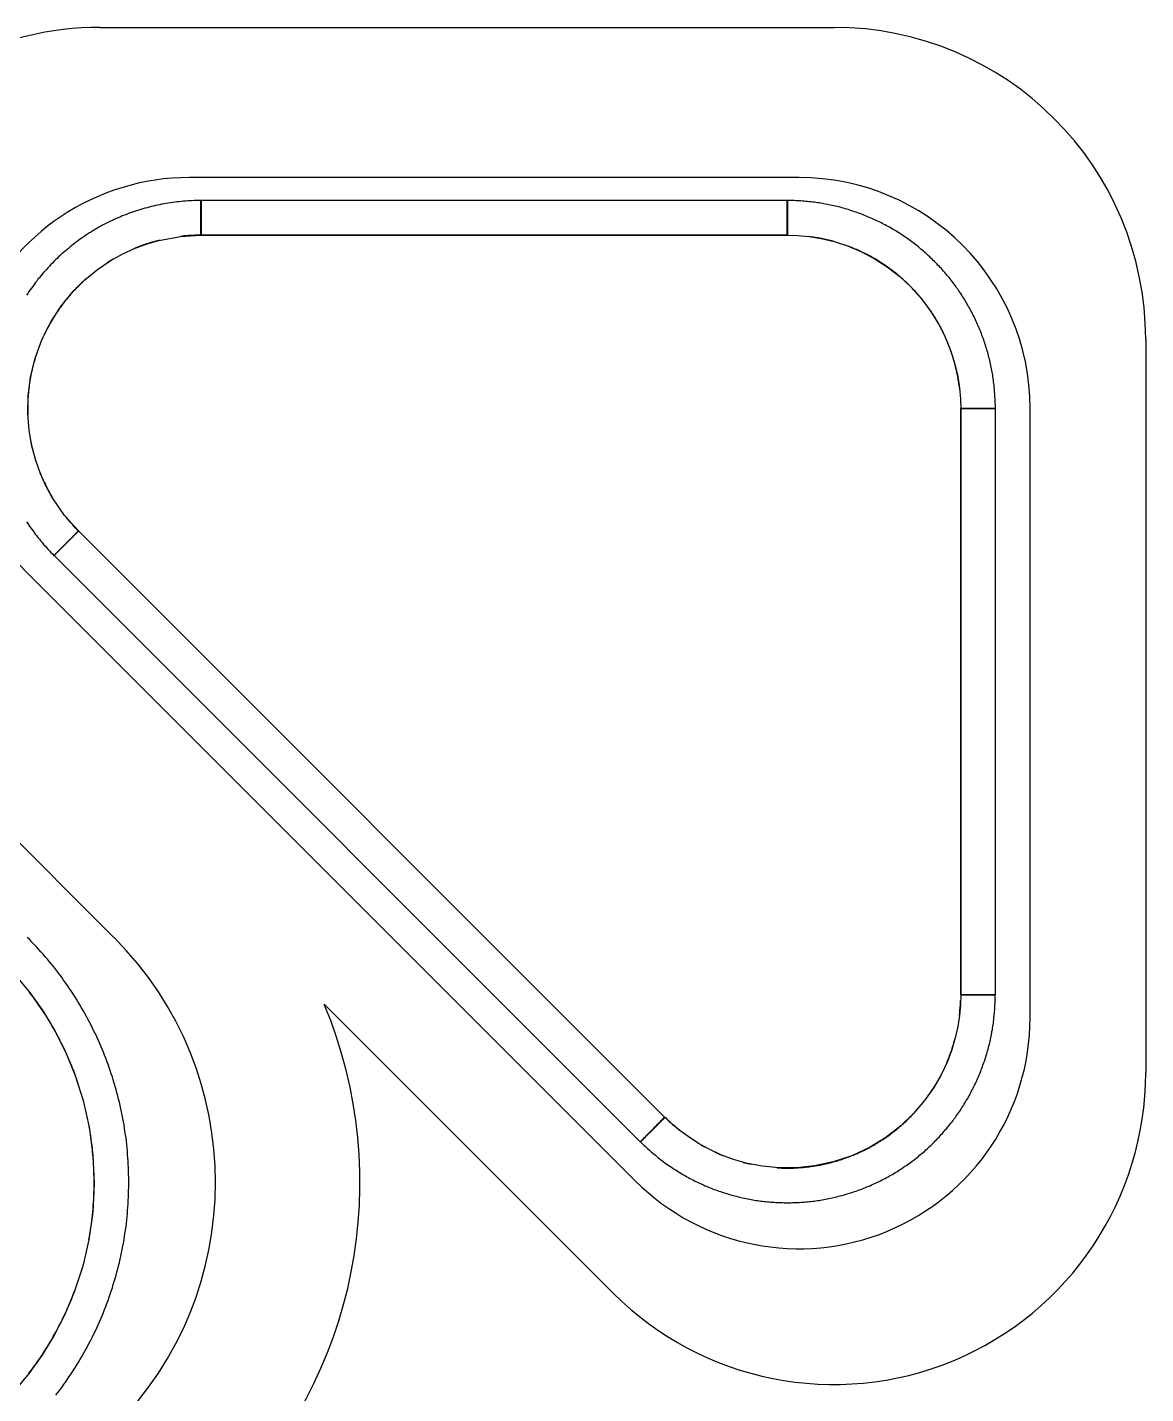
# Paper-space layout 'Sample Network Drawing - A1 Sheet' of a CAD drawing. Extents: x 49 to 806, y 22 to 564.
# Drawn here: x 722.755 to 723.723, y 242.193 to 243.376 of the extents above; entities that cross this region are included whole.
import ezdxf

# ---------------------------------------------------------------- set-up
doc = ezdxf.new("R2010")
doc.units = 0
doc.layers.add('N-EQPM', color=4, linetype='Continuous', lineweight=25)

psp = doc.layouts.new('Sample Network Drawing - A1 Sheet')

# ---------------------------------------------------------------- linework, layer by layer
at = {"layer": 'N-EQPM'}
for p, q in [((722.8179, 243.3761), (723.4528, 243.3761)), ((723.4228, 243.2461), (722.8953, 243.2461)), ((722.2049, 243.2133), (722.8299, 242.5883)), ((723.4128, 243.1961), (722.9052, 243.1961)), ((723.7228, 243.1061), (723.7228, 242.4712)), ((723.5628, 242.5385), (723.5628, 243.0461)), ((723.6228, 242.5187), (723.6228, 243.0461)), ((722.7991, 242.9401), (723.3067, 242.4324)), ((722.7539, 242.9047), (723.2814, 242.3772)), ((723.2619, 242.2803), (723.0119, 242.5303))]:
    psp.add_line(p, q, dxfattribs=at)
at = {"layer": 'N-EQPM', "flags": 128}
for points in [[(722.7543, 242.9481), (722.7553, 242.9465), (722.7563, 242.945), (722.7574, 242.9434), (722.7585, 242.9419), (722.7596, 242.9404), (722.7607, 242.9388), (722.7618, 242.9373), (722.763, 242.9358), (722.7641, 242.9344), (722.7653, 242.9329), (722.7665, 242.9314), (722.7677, 242.93), (722.769, 242.9285), (722.7702, 242.9271), (722.7714, 242.9257), (722.7727, 242.9243), (722.774, 242.9229), (722.7753, 242.9216), (722.7766, 242.9202), (722.7779, 242.9189), (722.778, 242.9189), (722.778, 242.9189), (722.778, 242.919), (722.7781, 242.9191), (722.7782, 242.9191), (722.7782, 242.9192), (722.7784, 242.9193), (722.7785, 242.9194), (722.7786, 242.9196), (722.7787, 242.9197), (722.7789, 242.9198), (722.7791, 242.92), (722.7792, 242.9202), (722.7794, 242.9204), (722.7796, 242.9206), (722.7798, 242.9208), (722.7801, 242.9211), (722.7803, 242.9213), (722.7806, 242.9216), (722.7809, 242.9218), (722.7811, 242.9221), (722.7814, 242.9224), (722.7817, 242.9227), (722.782, 242.923), (722.7823, 242.9233), (722.7827, 242.9236), (722.783, 242.924), (722.7834, 242.9243), (722.7838, 242.9247), (722.7841, 242.9251), (722.7845, 242.9255), (722.7849, 242.9259), (722.7853, 242.9263), (722.7857, 242.9267), (722.7861, 242.9271), (722.7866, 242.9275), (722.787, 242.928), (722.7874, 242.9284), (722.7879, 242.9289), (722.7884, 242.9293), (722.7888, 242.9298), (722.7893, 242.9303), (722.7898, 242.9308), (722.7903, 242.9312), (722.7908, 242.9317), (722.7912, 242.9322), (722.7917, 242.9327), (722.7923, 242.9332), (722.7928, 242.9337), (722.7933, 242.9343), (722.7938, 242.9348), (722.7943, 242.9353), (722.7948, 242.9358), (722.7954, 242.9364), (722.7959, 242.9369), (722.7964, 242.9374), (722.797, 242.9379), (722.7975, 242.9385), (722.7981, 242.939), (722.7986, 242.9396), (722.7991, 242.9401), (722.7872, 242.9535), (722.7761, 242.9698), (722.771, 242.9792), (722.7663, 242.9896), (722.7622, 243.001), (722.7588, 243.0134), (722.7565, 243.027), (722.7553, 243.0416), (722.7556, 243.0572), (722.7577, 243.0733), (722.7616, 243.0896), (722.7674, 243.1055), (722.7749, 243.1205), (722.7839, 243.1344), (722.7939, 243.1468), (722.8046, 243.1575), (722.8156, 243.1665), (722.8266, 243.174), (722.8376, 243.1801), (722.8482, 243.1849), (722.8586, 243.1887), (722.8686, 243.1916), (722.8875, 243.1951), (722.9051, 243.1961), (722.9051, 243.1969), (722.9051, 243.1977), (722.9051, 243.1984), (722.9051, 243.1992), (722.9051, 243.1999), (722.9051, 243.2007), (722.9051, 243.2014), (722.9051, 243.2022), (722.9051, 243.2029), (722.9051, 243.2037), (722.9051, 243.2044), (722.9051, 243.2051), (722.9051, 243.2059), (722.9051, 243.2066), (722.9051, 243.2073), (722.9051, 243.208), (722.9051, 243.2087), (722.9051, 243.2094), (722.9051, 243.21), (722.9051, 243.2107), (722.9051, 243.2114), (722.9051, 243.212), (722.9051, 243.2127), (722.9051, 243.2133), (722.9051, 243.2139), (722.9051, 243.2145), (722.9051, 243.2151), (722.9051, 243.2157), (722.9051, 243.2163), (722.9051, 243.2168), (722.9051, 243.2174), (722.9051, 243.2179), (722.9051, 243.2184), (722.9051, 243.2189), (722.9051, 243.2194), (722.9051, 243.2199), (722.9051, 243.2203), (722.9051, 243.2208), (722.9051, 243.2212), (722.9051, 243.2216), (722.9051, 243.222), (722.9051, 243.2224), (722.9051, 243.2227), (722.9051, 243.2231), (722.9051, 243.2234), (722.9051, 243.2237), (722.9051, 243.224), (722.9051, 243.2243), (722.9051, 243.2245), (722.9051, 243.2248), (722.9051, 243.225), (722.9051, 243.2252), (722.9051, 243.2254), (722.9051, 243.2255), (722.9051, 243.2257), (722.9051, 243.2258), (722.9051, 243.2259), (722.9051, 243.226), (722.9051, 243.2261), (722.9051, 243.2261), (722.9051, 243.2261), (722.9032, 243.2261), (722.9013, 243.2261), (722.8994, 243.2261), (722.8975, 243.226), (722.8956, 243.2259), (722.8938, 243.2258), (722.8919, 243.2257), (722.89, 243.2255), (722.8882, 243.2254), (722.8863, 243.2252), (722.8844, 243.225), (722.8825, 243.2247), (722.8807, 243.2245), (722.8788, 243.2242), (722.8769, 243.2239), (722.8751, 243.2236), (722.8732, 243.2233), (722.8714, 243.223), (722.8695, 243.2226), (722.8677, 243.2222), (722.8658, 243.2218), (722.864, 243.2214), (722.8622, 243.221), (722.8604, 243.2205), (722.8585, 243.22), (722.8567, 243.2195), (722.8549, 243.219), (722.8531, 243.2185), (722.8513, 243.2179), (722.8495, 243.2173), (722.8477, 243.2167), (722.8459, 243.2161), (722.8441, 243.2155), (722.8424, 243.2149), (722.8406, 243.2142), (722.8389, 243.2135), (722.8371, 243.2128), (722.8354, 243.2121), (722.8336, 243.2113), (722.8319, 243.2106), (722.8302, 243.2098), (722.8285, 243.209), (722.8268, 243.2082), (722.8251, 243.2074), (722.8234, 243.2065), (722.8218, 243.2057), (722.8201, 243.2048), (722.8185, 243.2039), (722.8168, 243.203), (722.8152, 243.202), (722.8135, 243.2011), (722.8119, 243.2001), (722.8103, 243.1991), (722.8087, 243.1981), (722.8071, 243.1971), (722.8056, 243.1961), (722.804, 243.195), (722.8024, 243.1939), (722.8009, 243.1929), (722.7994, 243.1918), (722.7979, 243.1907), (722.7964, 243.1895), (722.7949, 243.1884), (722.7934, 243.1872), (722.7919, 243.186), (722.7905, 243.1848), (722.789, 243.1836), (722.7876, 243.1824), (722.7861, 243.1812), (722.7847, 243.1799), (722.7834, 243.1786), (722.782, 243.1774), (722.7806, 243.1761), (722.7793, 243.1748), (722.7779, 243.1734), (722.7766, 243.1721), (722.7753, 243.1707), (722.774, 243.1694), (722.7727, 243.168), (722.7714, 243.1666), (722.7702, 243.1652), (722.769, 243.1638), (722.7677, 243.1623), (722.7665, 243.1609), (722.7653, 243.1594), (722.7641, 243.158), (722.763, 243.1565), (722.7618, 243.155), (722.7607, 243.1535), (722.7596, 243.1519), (722.7585, 243.1504), (722.7574, 243.1489), (722.7563, 243.1473), (722.7553, 243.1457), (722.7543, 243.1442)], [(722.9051, 243.2261), (722.9051, 243.2261), (722.9051, 243.2261), (722.9051, 243.226), (722.9051, 243.2259), (722.9051, 243.2258), (722.9051, 243.2257), (722.9051, 243.2255), (722.9051, 243.2254), (722.9051, 243.2252), (722.9051, 243.225), (722.9051, 243.2248), (722.9051, 243.2245), (722.9051, 243.2243), (722.9051, 243.224), (722.9051, 243.2237), (722.9051, 243.2234), (722.9051, 243.2231), (722.9051, 243.2227), (722.9051, 243.2224), (722.9051, 243.222), (722.9051, 243.2216), (722.9051, 243.2212), (722.9051, 243.2208), (722.9051, 243.2203), (722.9051, 243.2199), (722.9051, 243.2194), (722.9051, 243.2189), (722.9051, 243.2184), (722.9051, 243.2179), (722.9051, 243.2174), (722.9051, 243.2168), (722.9051, 243.2163), (722.9051, 243.2157), (722.9051, 243.2151), (722.9051, 243.2145), (722.9051, 243.2139), (722.9051, 243.2133), (722.9051, 243.2127), (722.9051, 243.212), (722.9051, 243.2114), (722.9051, 243.2107), (722.9051, 243.21), (722.9051, 243.2094), (722.9051, 243.2087), (722.9051, 243.208), (722.9051, 243.2073), (722.9051, 243.2066), (722.9051, 243.2059), (722.9051, 243.2051), (722.9051, 243.2044), (722.9051, 243.2037), (722.9051, 243.2029), (722.9051, 243.2022), (722.9051, 243.2014), (722.9051, 243.2007), (722.9051, 243.1999), (722.9051, 243.1992), (722.9051, 243.1984), (722.9051, 243.1977), (722.9051, 243.1969), (722.9051, 243.1961), (722.9033, 243.1961), (722.9015, 243.1961), (722.8998, 243.1961), (722.898, 243.196), (722.8962, 243.1959), (722.8945, 243.1958), (722.8927, 243.1956), (722.8909, 243.1955), (722.8892, 243.1953), (722.8874, 243.1951)], [(723.4125, 243.2261), (722.9054, 243.2261)], [(722.9054, 243.1962), (723.4125, 243.1962)], [(723.4536, 243.1905), (723.4523, 243.1909), (723.451, 243.1912), (723.4497, 243.1915), (723.4485, 243.1919), (723.4472, 243.1922), (723.4459, 243.1925), (723.4446, 243.1928), (723.4433, 243.193), (723.4419, 243.1933), (723.4406, 243.1936), (723.4393, 243.1938), (723.438, 243.194), (723.4367, 243.1942), (723.4354, 243.1944), (723.4341, 243.1946), (723.4328, 243.1948), (723.4314, 243.195)], [(722.8692, 243.1918), (722.8676, 243.1914), (722.866, 243.191), (722.8644, 243.1905), (722.8628, 243.1901), (722.8613, 243.1896), (722.8596, 243.1891), (722.8581, 243.1886), (722.8565, 243.188), (722.8549, 243.1875), (722.8534, 243.1869), (722.8518, 243.1864), (722.8503, 243.1858), (722.8487, 243.1851), (722.8472, 243.1845)], [(723.5617, 243.0636), (723.5616, 243.0648), (723.5614, 243.0661), (723.5612, 243.0674), (723.561, 243.0687), (723.5608, 243.0699), (723.5606, 243.0712), (723.5604, 243.0725), (723.5602, 243.0737), (723.5599, 243.075), (723.5597, 243.0762), (723.5594, 243.0775), (723.5591, 243.0787), (723.5589, 243.08), (723.5586, 243.0812), (723.5583, 243.0825), (723.5579, 243.0837), (723.5576, 243.085), (723.5573, 243.0862), (723.5569, 243.0874), (723.5566, 243.0887), (723.5562, 243.09), (723.5558, 243.0913), (723.5554, 243.0925), (723.555, 243.0938), (723.5545, 243.095), (723.5541, 243.0963), (723.5537, 243.0975), (723.5532, 243.0987), (723.5528, 243.1), (723.5523, 243.1012), (723.5518, 243.1024), (723.5513, 243.1037), (723.5508, 243.1049), (723.5502, 243.1061), (723.5497, 243.1073), (723.5492, 243.1085), (723.5486, 243.1097), (723.548, 243.1109), (723.5475, 243.1121), (723.5469, 243.1133), (723.5463, 243.1145), (723.5457, 243.1156), (723.5451, 243.1168), (723.5444, 243.118), (723.5438, 243.1191), (723.5432, 243.1203), (723.5425, 243.1214), (723.5418, 243.1226), (723.5411, 243.1237), (723.5405, 243.1248), (723.5398, 243.1259), (723.5391, 243.1271), (723.5383, 243.1282), (723.5376, 243.1293), (723.5369, 243.1304), (723.5361, 243.1315), (723.5354, 243.1325), (723.5346, 243.1336), (723.5338, 243.1347), (723.5331, 243.1358), (723.5323, 243.1368), (723.5315, 243.1379), (723.5306, 243.1389), (723.5298, 243.1399), (723.529, 243.141), (723.5282, 243.142), (723.5273, 243.143), (723.5264, 243.144), (723.5256, 243.145), (723.5247, 243.146), (723.5238, 243.147), (723.5229, 243.1479), (723.522, 243.1489), (723.5211, 243.1499), (723.5202, 243.1508), (723.5193, 243.1518), (723.5184, 243.1527), (723.5174, 243.1536), (723.5165, 243.1546), (723.5155, 243.1555), (723.5145, 243.1564), (723.5136, 243.1573), (723.5126, 243.1581), (723.5116, 243.159), (723.5106, 243.1599), (723.5096, 243.1607), (723.5086, 243.1616), (723.5076, 243.1624), (723.5065, 243.1633), (723.5055, 243.1641), (723.5045, 243.1649), (723.5034, 243.1657), (723.5023, 243.1665), (723.5013, 243.1673), (723.5002, 243.168), (723.4991, 243.1688), (723.4981, 243.1696), (723.497, 243.1703), (723.4959, 243.1711), (723.4948, 243.1718), (723.4937, 243.1725), (723.4925, 243.1732), (723.4914, 243.1739), (723.4903, 243.1746), (723.4892, 243.1753), (723.488, 243.1759), (723.4869, 243.1766), (723.4857, 243.1772), (723.4846, 243.1779), (723.4834, 243.1785), (723.4822, 243.1791), (723.4811, 243.1797), (723.4799, 243.1803), (723.4787, 243.1809), (723.4775, 243.1815), (723.4763, 243.182), (723.4751, 243.1826), (723.4739, 243.1831), (723.4727, 243.1837), (723.4715, 243.1842), (723.4703, 243.1847), (723.4691, 243.1852), (723.4678, 243.1857), (723.4666, 243.1862), (723.4654, 243.1866), (723.4642, 243.1871), (723.4629, 243.1875)], [(722.8291, 243.1755), (722.8277, 243.1746), (722.8262, 243.1737), (722.8247, 243.1728), (722.8233, 243.1718)], [(722.8057, 243.1584), (722.8044, 243.1573), (722.8031, 243.1561), (722.8019, 243.1549), (722.8007, 243.1537), (722.7994, 243.1526), (722.7982, 243.1513), (722.797, 243.1501), (722.7959, 243.1488), (722.7947, 243.1476), (722.7935, 243.1463), (722.7924, 243.145), (722.7913, 243.1437), (722.7902, 243.1424), (722.7891, 243.1411), (722.788, 243.1398), (722.7869, 243.1384), (722.7859, 243.1371), (722.7849, 243.1357), (722.7838, 243.1343), (722.7828, 243.1329), (722.7818, 243.1315), (722.7809, 243.1301), (722.7799, 243.1287), (722.779, 243.1272), (722.7781, 243.1258), (722.7772, 243.1243), (722.7763, 243.1228), (722.7754, 243.1214), (722.7746, 243.1199), (722.7737, 243.1184), (722.7729, 243.1169), (722.7721, 243.1154), (722.7713, 243.1138), (722.7706, 243.1123), (722.7698, 243.1107), (722.7691, 243.1092), (722.7684, 243.1076), (722.7677, 243.1061), (722.767, 243.1045), (722.7664, 243.1029), (722.7657, 243.1013), (722.7651, 243.0997), (722.7645, 243.0981), (722.7639, 243.0965), (722.7634, 243.0949), (722.7628, 243.0932), (722.7623, 243.0916), (722.7618, 243.09), (722.7613, 243.0883), (722.7608, 243.0867), (722.7603, 243.085), (722.7599, 243.0834), (722.7595, 243.0817), (722.7591, 243.08), (722.7587, 243.0784), (722.7583, 243.0767), (722.758, 243.075), (722.7577, 243.0733), (722.7574, 243.0716), (722.7571, 243.0699), (722.7569, 243.0682), (722.7566, 243.0665), (722.7564, 243.0648), (722.7562, 243.0631), (722.756, 243.0614), (722.7558, 243.0597), (722.7557, 243.058), (722.7556, 243.0563), (722.7554, 243.0546), (722.7554, 243.0529), (722.7553, 243.0511), (722.7553, 243.0494), (722.7552, 243.0477), (722.7552, 243.046), (722.7552, 243.0443), (722.7553, 243.0426), (722.7553, 243.0408)], [(723.5927, 243.0462), (723.5927, 243.0462), (723.5926, 243.0462), (723.5926, 243.0462), (723.5925, 243.0462), (723.5925, 243.0462), (723.5924, 243.0462), (723.5923, 243.0462), (723.5922, 243.0462), (723.5921, 243.0462), (723.592, 243.0462), (723.5919, 243.0462), (723.5917, 243.0462), (723.5916, 243.0462), (723.5914, 243.0462), (723.5912, 243.0462), (723.591, 243.0462), (723.5908, 243.0462), (723.5906, 243.0462), (723.5904, 243.0462), (723.5902, 243.0462), (723.5899, 243.0462), (723.5897, 243.0462), (723.5894, 243.0462), (723.5891, 243.0462), (723.5889, 243.0462), (723.5886, 243.0462), (723.5883, 243.0462), (723.588, 243.0462), (723.5876, 243.0462), (723.5873, 243.0462), (723.587, 243.0462), (723.5866, 243.0462), (723.5863, 243.0462), (723.5859, 243.0462), (723.5855, 243.0462), (723.5851, 243.0462), (723.5847, 243.0462), (723.5843, 243.0462), (723.5839, 243.0462), (723.5835, 243.0462), (723.5831, 243.0462), (723.5826, 243.0462), (723.5822, 243.0462), (723.5817, 243.0462), (723.5813, 243.0462), (723.5808, 243.0462), (723.5803, 243.0462), (723.5799, 243.0462), (723.5794, 243.0462), (723.5789, 243.0462), (723.5784, 243.0462), (723.5779, 243.0462), (723.5774, 243.0462), (723.5769, 243.0462), (723.5763, 243.0462), (723.5758, 243.0462), (723.5753, 243.0462), (723.5747, 243.0462), (723.5742, 243.0462), (723.5737, 243.0462), (723.5731, 243.0462), (723.5725, 243.0462), (723.572, 243.0462), (723.5714, 243.0462), (723.5709, 243.0462), (723.5703, 243.0462), (723.5697, 243.0462), (723.5692, 243.0462), (723.5686, 243.0462), (723.568, 243.0462), (723.5674, 243.0462), (723.5668, 243.0462), (723.5663, 243.0462), (723.5657, 243.0462), (723.5651, 243.0462), (723.5645, 243.0462), (723.5639, 243.0462), (723.5633, 243.0462), (723.5627, 243.0462)], [(723.5628, 243.0461), (723.5628, 242.5386)], [(723.5927, 242.5386), (723.5927, 243.0461)], [(722.758, 243.0175), (722.7583, 243.016), (722.7586, 243.0145), (722.7589, 243.013), (722.7593, 243.0115)], [(722.7659, 242.9904), (722.7666, 242.9888), (722.7673, 242.9872), (722.768, 242.9856), (722.7687, 242.984), (722.7694, 242.9824), (722.7702, 242.9808), (722.771, 242.9792), (722.7717, 242.9778), (722.7724, 242.9763), (722.7732, 242.9749), (722.774, 242.9735), (722.7748, 242.9721), (722.7756, 242.9706), (722.7764, 242.9693)], [(722.7872, 242.9536), (722.7882, 242.9523), (722.7892, 242.951), (722.7903, 242.9497), (722.7914, 242.9484), (722.7925, 242.9472), (722.7936, 242.9459), (722.7947, 242.9447), (722.7958, 242.9435), (722.7969, 242.9424), (722.798, 242.9412), (722.7991, 242.9401)], [(723.3064, 242.4325), (722.7993, 242.9401)], [(722.7782, 242.9189), (723.2853, 242.4113)], [(722.7795, 242.1919), (722.7812, 242.1941), (722.783, 242.1964), (722.7847, 242.1987), (722.7863, 242.201), (722.788, 242.2033), (722.7896, 242.2057), (722.7912, 242.208), (722.7928, 242.2104), (722.7944, 242.2128), (722.7959, 242.2152), (722.7974, 242.2176), (722.7989, 242.22), (722.8004, 242.2225), (722.8018, 242.2249), (722.8033, 242.2274), (722.8047, 242.2299), (722.8061, 242.2324), (722.8074, 242.2349), (722.8088, 242.2374), (722.8101, 242.24), (722.8114, 242.2425), (722.8126, 242.2451), (722.8138, 242.2477), (722.815, 242.2503), (722.8162, 242.2528), (722.8174, 242.2555), (722.8185, 242.2581), (722.8196, 242.2607), (722.8207, 242.2634), (722.8218, 242.266), (722.8228, 242.2686), (722.8238, 242.2713), (722.8248, 242.274), (722.8258, 242.2767), (722.8267, 242.2794), (722.8276, 242.2821), (722.8285, 242.2848), (722.8293, 242.2876), (722.8302, 242.2903), (722.831, 242.293), (722.8318, 242.2958), (722.8325, 242.2985), (722.8332, 242.3013), (722.8339, 242.304), (722.8346, 242.3068), (722.8352, 242.3096), (722.8359, 242.3124), (722.8365, 242.3152), (722.837, 242.318), (722.8376, 242.3208), (722.8381, 242.3236), (722.8386, 242.3264), (722.839, 242.3292), (722.8394, 242.332), (722.8399, 242.3349), (722.8403, 242.3377), (722.8406, 242.3406), (722.8409, 242.3434), (722.8412, 242.3462), (722.8415, 242.3491), (722.8417, 242.3519), (722.842, 242.3548), (722.8422, 242.3576), (722.8423, 242.3604), (722.8424, 242.3633), (722.8426, 242.3662), (722.8426, 242.369), (722.8427, 242.3719), (722.8427, 242.3747), (722.8427, 242.3776), (722.8427, 242.3805), (722.8426, 242.3833), (722.8426, 242.3862), (722.8424, 242.389), (722.8423, 242.3919), (722.8422, 242.3947), (722.842, 242.3975), (722.8417, 242.4004), (722.8415, 242.4033), (722.8412, 242.4061), (722.8409, 242.4089), (722.8406, 242.4118), (722.8403, 242.4146), (722.8399, 242.4174), (722.8394, 242.4203), (722.839, 242.4231), (722.8386, 242.4259), (722.8381, 242.4287), (722.8376, 242.4315), (722.837, 242.4343), (722.8365, 242.4371), (722.8359, 242.4399), (722.8352, 242.4427), (722.8346, 242.4455), (722.8339, 242.4483), (722.8332, 242.451), (722.8325, 242.4538), (722.8318, 242.4566), (722.831, 242.4593), (722.8302, 242.462), (722.8293, 242.4648), (722.8285, 242.4675), (722.8276, 242.4702), (722.8267, 242.4729), (722.8258, 242.4756), (722.8248, 242.4783), (722.8238, 242.481), (722.8228, 242.4837), (722.8218, 242.4863), (722.8207, 242.489), (722.8196, 242.4916), (722.8185, 242.4942), (722.8174, 242.4969), (722.8162, 242.4995), (722.815, 242.5021), (722.8138, 242.5047), (722.8126, 242.5072), (722.8114, 242.5098), (722.8101, 242.5124), (722.8088, 242.5149), (722.8074, 242.5174), (722.8061, 242.5199), (722.8047, 242.5224), (722.8033, 242.5249), (722.8018, 242.5274), (722.8004, 242.5298), (722.7989, 242.5323), (722.7974, 242.5347), (722.7959, 242.5371), (722.7944, 242.5396), (722.7928, 242.5419), (722.7912, 242.5443), (722.7896, 242.5467), (722.788, 242.549), (722.7863, 242.5513), (722.7847, 242.5537), (722.783, 242.5559), (722.7812, 242.5582), (722.7795, 242.5605), (722.7777, 242.5627), (722.7759, 242.565), (722.7741, 242.5671), (722.7723, 242.5694), (722.7704, 242.5715), (722.7686, 242.5737), (722.7667, 242.5758), (722.7648, 242.5779), (722.7629, 242.58), (722.7609, 242.5821), (722.7589, 242.5842), (722.757, 242.5863), (722.7549, 242.5883), (722.7549, 242.5882)], [(722.7453, 242.5547), (722.7568, 242.5408), (722.7679, 242.5253), (722.7784, 242.508), (722.788, 242.4892), (722.7964, 242.4688), (722.8033, 242.447), (722.8085, 242.4239), (722.8117, 242.3998), (722.8128, 242.3751), (722.8115, 242.3505), (722.8081, 242.3264), (722.8028, 242.3036), (722.7958, 242.282), (722.7874, 242.2619), (722.7778, 242.2433), (722.7674, 242.2263), (722.7564, 242.211), (722.7452, 242.1974)], [(722.7989, 242.4615), (722.7981, 242.4641), (722.7971, 242.4667), (722.7962, 242.4692), (722.7953, 242.4718), (722.7943, 242.4744), (722.7933, 242.4769), (722.7922, 242.4794), (722.7912, 242.482), (722.7901, 242.4845), (722.789, 242.487), (722.7878, 242.4895), (722.7867, 242.492), (722.7855, 242.4944), (722.7843, 242.4969), (722.783, 242.4993), (722.7818, 242.5018), (722.7805, 242.5042), (722.7792, 242.5066), (722.7778, 242.509), (722.7765, 242.5114), (722.7751, 242.5138), (722.7737, 242.5162), (722.7722, 242.5185), (722.7708, 242.5208), (722.7693, 242.5232), (722.7678, 242.5254), (722.7662, 242.5277), (722.7647, 242.53), (722.7631, 242.5322), (722.7615, 242.5345), (722.7599, 242.5367), (722.7582, 242.5389), (722.7566, 242.5411)], [(723.5616, 242.5206), (723.5617, 242.5219), (723.5619, 242.5232), (723.562, 242.5245), (723.5621, 242.5258), (723.5622, 242.5271), (723.5623, 242.5284), (723.5624, 242.5297), (723.5625, 242.531), (723.5625, 242.5323), (723.5626, 242.5336)], [(723.5506, 242.4795), (723.5511, 242.4808), (723.5516, 242.4821), (723.5521, 242.4833), (723.5526, 242.4846), (723.5531, 242.4859), (723.5536, 242.4872), (723.5541, 242.4885), (723.5545, 242.4897), (723.5549, 242.491), (723.5553, 242.4922), (723.5557, 242.4934), (723.5561, 242.4946), (723.5565, 242.4958), (723.5568, 242.497), (723.5572, 242.4982), (723.5575, 242.4995), (723.5578, 242.5007), (723.5581, 242.5019)], [(723.537, 242.4546), (723.5377, 242.4557), (723.5384, 242.4567), (723.5391, 242.4578), (723.5397, 242.4588), (723.5404, 242.4599)], [(723.3069, 242.4325), (723.3078, 242.4316), (723.3087, 242.4307), (723.3096, 242.4298), (723.3105, 242.4289), (723.3115, 242.4281), (723.3124, 242.4272), (723.3133, 242.4264), (723.3143, 242.4255), (723.3152, 242.4247), (723.3162, 242.4239), (723.3172, 242.423), (723.3182, 242.4222), (723.3192, 242.4214), (723.3202, 242.4206)], [(723.4039, 242.3888), (723.4052, 242.3887), (723.4066, 242.3887), (723.4079, 242.3886), (723.4092, 242.3886), (723.4105, 242.3885), (723.4119, 242.3885), (723.4132, 242.3885), (723.4145, 242.3885), (723.4158, 242.3886), (723.4171, 242.3886), (723.4184, 242.3886), (723.4198, 242.3887), (723.4211, 242.3888), (723.4224, 242.3888), (723.4237, 242.3889), (723.425, 242.389), (723.4263, 242.3891), (723.4277, 242.3893), (723.429, 242.3894), (723.4303, 242.3896), (723.4316, 242.3897), (723.4329, 242.3899), (723.4342, 242.3901), (723.4355, 242.3903), (723.4368, 242.3905), (723.4381, 242.3907), (723.4394, 242.3909), (723.4407, 242.3912), (723.442, 242.3914), (723.4433, 242.3917), (723.4446, 242.3919), (723.4459, 242.3922), (723.4472, 242.3925), (723.4484, 242.3928), (723.4497, 242.3931), (723.451, 242.3935), (723.4523, 242.3938), (723.4536, 242.3942), (723.4548, 242.3945), (723.4561, 242.3949), (723.4573, 242.3953), (723.4586, 242.3957), (723.4599, 242.3961), (723.4611, 242.3965), (723.4624, 242.397), (723.4636, 242.3974), (723.4648, 242.3979), (723.4661, 242.3983), (723.4673, 242.3988), (723.4685, 242.3993), (723.4698, 242.3998), (723.471, 242.4003), (723.4722, 242.4008), (723.4734, 242.4013), (723.4746, 242.4019), (723.4758, 242.4024), (723.477, 242.403), (723.4782, 242.4036), (723.4794, 242.4041), (723.4806, 242.4047), (723.4817, 242.4053), (723.4829, 242.4059), (723.4841, 242.4066), (723.4852, 242.4072), (723.4864, 242.4078), (723.4875, 242.4085), (723.4887, 242.4092), (723.4898, 242.4098), (723.4909, 242.4105), (723.492, 242.4112), (723.4932, 242.4119), (723.4943, 242.4126), (723.4954, 242.4134), (723.4965, 242.4141), (723.4976, 242.4148), (723.4987, 242.4156), (723.4997, 242.4163), (723.5008, 242.4171), (723.5019, 242.4179), (723.5029, 242.4187), (723.504, 242.4195), (723.505, 242.4203), (723.5061, 242.4211), (723.5071, 242.4219), (723.5081, 242.4228), (723.5091, 242.4236), (723.5101, 242.4245), (723.5111, 242.4253), (723.5121, 242.4262), (723.5131, 242.4271), (723.5141, 242.428), (723.5151, 242.4289), (723.516, 242.4298), (723.517, 242.4307), (723.5179, 242.4316), (723.5188, 242.4325), (723.5198, 242.4335), (723.5207, 242.4344), (723.5216, 242.4354), (723.5225, 242.4363)], [(722.8081, 242.3264), (722.8086, 242.3291), (722.8091, 242.3318), (722.8095, 242.3345), (722.8099, 242.3372), (722.8103, 242.3399), (722.8107, 242.3426), (722.811, 242.3453), (722.8113, 242.348), (722.8115, 242.3507), (722.8118, 242.3534), (722.812, 242.3562), (722.8122, 242.3589), (722.8124, 242.3616), (722.8125, 242.3643), (722.8126, 242.367), (722.8127, 242.3698), (722.8127, 242.3725), (722.8128, 242.3752), (722.8128, 242.378), (722.8127, 242.3807), (722.8126, 242.3835), (722.8126, 242.3862), (722.8124, 242.389), (722.8123, 242.3917), (722.8121, 242.3945), (722.8119, 242.3972), (722.8117, 242.4), (722.8114, 242.4027), (722.8112, 242.4054), (722.8109, 242.4082), (722.8105, 242.4109), (722.8102, 242.4136), (722.8098, 242.4164), (722.8093, 242.4191), (722.8089, 242.4218), (722.8084, 242.4245)], [(723.3349, 242.4104), (723.336, 242.4097), (723.3371, 242.4091), (723.3382, 242.4084), (723.3393, 242.4078), (723.3404, 242.4072), (723.3415, 242.4066)], [(723.3496, 242.4025), (723.3507, 242.402), (723.3519, 242.4015), (723.3531, 242.4009), (723.3543, 242.4004), (723.3555, 242.3999), (723.3567, 242.3994)], [(723.3745, 242.3935), (723.3759, 242.3932), (723.3773, 242.3928), (723.3786, 242.3925), (723.38, 242.3922), (723.3814, 242.3919)], [(722.7563, 242.2109), (722.758, 242.213), (722.7596, 242.2152), (722.7612, 242.2174), (722.7628, 242.2196), (722.7643, 242.2219), (722.7659, 242.2241), (722.7674, 242.2264), (722.7689, 242.2286), (722.7704, 242.2309), (722.7718, 242.2332), (722.7733, 242.2355), (722.7747, 242.2379), (722.7761, 242.2402), (722.7774, 242.2426), (722.7788, 242.2449), (722.7801, 242.2473), (722.7814, 242.2498), (722.7826, 242.2522), (722.7839, 242.2547), (722.7851, 242.2571), (722.7863, 242.2597), (722.7875, 242.2621), (722.7887, 242.2647), (722.7898, 242.2672), (722.7909, 242.2697), (722.792, 242.2722), (722.793, 242.2748), (722.7941, 242.2774), (722.795, 242.28), (722.796, 242.2825)]]:
    psp.add_lwpolyline(points, dxfattribs=at)
for points in [[(722.9054, 243.1962), (723.4125, 243.1962), (723.4125, 243.1969), (723.4125, 243.1976), (723.4125, 243.1983), (723.4125, 243.199), (723.4125, 243.1997), (723.4125, 243.2004), (723.4125, 243.201), (723.4125, 243.2018), (723.4125, 243.2024), (723.4125, 243.2031), (723.4125, 243.2038), (723.4125, 243.2045), (723.4125, 243.2052), (723.4125, 243.2058), (723.4125, 243.2065), (723.4125, 243.2071), (723.4125, 243.2078), (723.4125, 243.2084), (723.4125, 243.2091), (723.4125, 243.2097), (723.4125, 243.2103), (723.4125, 243.211), (723.4125, 243.2116), (723.4125, 243.2122), (723.4125, 243.2127), (723.4125, 243.2133), (723.4125, 243.2139), (723.4125, 243.2145), (723.4125, 243.215), (723.4125, 243.2156), (723.4125, 243.2161), (723.4125, 243.2166), (723.4125, 243.2171), (723.4125, 243.2176), (723.4125, 243.2181), (723.4125, 243.2186), (723.4125, 243.219), (723.4125, 243.2195), (723.4125, 243.2199), (723.4125, 243.2203), (723.4125, 243.2208), (723.4125, 243.2211), (723.4125, 243.2215), (723.4125, 243.2219), (723.4125, 243.2222), (723.4125, 243.2226), (723.4125, 243.2229), (723.4125, 243.2232), (723.4125, 243.2235), (723.4125, 243.2238), (723.4125, 243.2241), (723.4125, 243.2243), (723.4125, 243.2245), (723.4125, 243.2248), (723.4125, 243.225), (723.4125, 243.2252), (723.4125, 243.2253), (723.4125, 243.2255), (723.4125, 243.2256), (723.4125, 243.2257), (723.4125, 243.2259), (723.4125, 243.2259), (723.4125, 243.226), (723.4125, 243.2261), (723.4125, 243.2261), (723.4125, 243.2261), (722.9054, 243.2261), (722.9054, 243.2261), (722.9054, 243.2261), (722.9054, 243.226), (722.9054, 243.2259), (722.9054, 243.2259), (722.9054, 243.2257), (722.9054, 243.2256), (722.9054, 243.2255), (722.9054, 243.2253), (722.9054, 243.2252), (722.9054, 243.225), (722.9054, 243.2248), (722.9054, 243.2245), (722.9054, 243.2243), (722.9054, 243.2241), (722.9054, 243.2238), (722.9054, 243.2235), (722.9054, 243.2232), (722.9054, 243.2229), (722.9054, 243.2226), (722.9054, 243.2222), (722.9054, 243.2219), (722.9054, 243.2215), (722.9054, 243.2211), (722.9054, 243.2208), (722.9054, 243.2203), (722.9054, 243.2199), (722.9054, 243.2195), (722.9054, 243.219), (722.9054, 243.2186), (722.9054, 243.2181), (722.9054, 243.2176), (722.9054, 243.2171), (722.9054, 243.2166), (722.9054, 243.2161), (722.9054, 243.2156), (722.9054, 243.215), (722.9054, 243.2145), (722.9054, 243.2139), (722.9054, 243.2133), (722.9054, 243.2127), (722.9054, 243.2122), (722.9054, 243.2116), (722.9054, 243.211), (722.9054, 243.2103), (722.9054, 243.2097), (722.9054, 243.2091), (722.9054, 243.2084), (722.9054, 243.2078), (722.9054, 243.2071), (722.9054, 243.2065), (722.9054, 243.2058), (722.9054, 243.2052), (722.9054, 243.2045), (722.9054, 243.2038), (722.9054, 243.2031), (722.9054, 243.2024), (722.9054, 243.2018), (722.9054, 243.201), (722.9054, 243.2004), (722.9054, 243.1997), (722.9054, 243.199), (722.9054, 243.1983), (722.9054, 243.1976), (722.9054, 243.1969)], [(723.4129, 243.1961), (723.4218, 243.1959), (723.4315, 243.195), (723.442, 243.1933), (723.4532, 243.1906), (723.4647, 243.1869), (723.4763, 243.182), (723.4879, 243.176), (723.4992, 243.1688), (723.5099, 243.1605), (723.5199, 243.1512), (723.5289, 243.141), (723.537, 243.1302), (723.5439, 243.1189), (723.5497, 243.1074), (723.5543, 243.0959), (723.5577, 243.0846), (723.5602, 243.0738), (723.5617, 243.0637), (723.5625, 243.0545), (723.5627, 243.0462), (723.5633, 243.0462), (723.5639, 243.0462), (723.5645, 243.0462), (723.5651, 243.0462), (723.5657, 243.0462), (723.5663, 243.0462), (723.5668, 243.0462), (723.5674, 243.0462), (723.568, 243.0462), (723.5686, 243.0462), (723.5692, 243.0462), (723.5697, 243.0462), (723.5703, 243.0462), (723.5709, 243.0462), (723.5714, 243.0462), (723.572, 243.0462), (723.5725, 243.0462), (723.5731, 243.0462), (723.5737, 243.0462), (723.5742, 243.0462), (723.5747, 243.0462), (723.5753, 243.0462), (723.5758, 243.0462), (723.5763, 243.0462), (723.5769, 243.0462), (723.5774, 243.0462), (723.5779, 243.0462), (723.5784, 243.0462), (723.5789, 243.0462), (723.5794, 243.0462), (723.5799, 243.0462), (723.5803, 243.0462), (723.5808, 243.0462), (723.5813, 243.0462), (723.5817, 243.0462), (723.5822, 243.0462), (723.5826, 243.0462), (723.5831, 243.0462), (723.5835, 243.0462), (723.5839, 243.0462), (723.5843, 243.0462), (723.5847, 243.0462), (723.5851, 243.0462), (723.5855, 243.0462), (723.5859, 243.0462), (723.5863, 243.0462), (723.5866, 243.0462), (723.587, 243.0462), (723.5873, 243.0462), (723.5876, 243.0462), (723.588, 243.0462), (723.5883, 243.0462), (723.5886, 243.0462), (723.5889, 243.0462), (723.5891, 243.0462), (723.5894, 243.0462), (723.5897, 243.0462), (723.5899, 243.0462), (723.5902, 243.0462), (723.5904, 243.0462), (723.5906, 243.0462), (723.5908, 243.0462), (723.591, 243.0462), (723.5912, 243.0462), (723.5914, 243.0462), (723.5916, 243.0462), (723.5917, 243.0462), (723.5919, 243.0462), (723.592, 243.0462), (723.5921, 243.0462), (723.5922, 243.0462), (723.5923, 243.0462), (723.5924, 243.0462), (723.5925, 243.0462), (723.5925, 243.0462), (723.5926, 243.0462), (723.5926, 243.0462), (723.5927, 243.0462), (723.5927, 243.0462), (723.5927, 243.0476), (723.5927, 243.049), (723.5926, 243.0505), (723.5926, 243.0519), (723.5925, 243.0534), (723.5925, 243.0548), (723.5924, 243.0562), (723.5923, 243.0577), (723.5922, 243.0591), (723.5921, 243.0606), (723.592, 243.062), (723.5919, 243.0634), (723.5917, 243.0649), (723.5916, 243.0663), (723.5914, 243.0677), (723.5912, 243.0692), (723.591, 243.0706), (723.5908, 243.072), (723.5906, 243.0735), (723.5904, 243.0749), (723.5902, 243.0763), (723.5899, 243.0777), (723.5896, 243.0791), (723.5894, 243.0806), (723.5891, 243.082), (723.5888, 243.0834), (723.5885, 243.0848), (723.5882, 243.0862), (723.5879, 243.0876), (723.5875, 243.089), (723.5872, 243.0904), (723.5868, 243.0918), (723.5864, 243.0932), (723.5861, 243.0946), (723.5857, 243.096), (723.5853, 243.0974), (723.5848, 243.0987), (723.5844, 243.1001), (723.584, 243.1015), (723.5835, 243.1029), (723.5831, 243.1042), (723.5826, 243.1056), (723.5821, 243.107), (723.5816, 243.1083), (723.5811, 243.1097), (723.5806, 243.111), (723.5801, 243.1124), (723.5796, 243.1137), (723.579, 243.115), (723.5784, 243.1164), (723.5779, 243.1177), (723.5773, 243.119), (723.5767, 243.1203), (723.5761, 243.1216), (723.5755, 243.123), (723.5749, 243.1243), (723.5743, 243.1255), (723.5736, 243.1268), (723.573, 243.1281), (723.5723, 243.1294), (723.5716, 243.1307), (723.5709, 243.132), (723.5703, 243.1332), (723.5695, 243.1345), (723.5688, 243.1357), (723.5681, 243.137), (723.5674, 243.1382), (723.5666, 243.1395), (723.5659, 243.1407), (723.5651, 243.1419), (723.5644, 243.1431), (723.5636, 243.1443), (723.5628, 243.1456), (723.562, 243.1468), (723.5612, 243.1479), (723.5604, 243.1491), (723.5595, 243.1503), (723.5587, 243.1515), (723.5578, 243.1526), (723.557, 243.1538), (723.5561, 243.155), (723.5552, 243.1561), (723.5544, 243.1572), (723.5535, 243.1584), (723.5526, 243.1595), (723.5516, 243.1606), (723.5507, 243.1617), (723.5498, 243.1628), (723.5489, 243.1639), (723.5479, 243.165), (723.5469, 243.1661), (723.546, 243.1672), (723.545, 243.1682), (723.544, 243.1693), (723.543, 243.1703), (723.5421, 243.1714), (723.541, 243.1724), (723.54, 243.1734), (723.539, 243.1744), (723.538, 243.1755), (723.5369, 243.1764), (723.5359, 243.1774), (723.5348, 243.1784), (723.5338, 243.1794), (723.5327, 243.1804), (723.5316, 243.1813), (723.5305, 243.1823), (723.5294, 243.1832), (723.5283, 243.1841), (723.5272, 243.1851), (723.5261, 243.186), (723.525, 243.1869), (723.5239, 243.1878), (723.5227, 243.1887), (723.5216, 243.1895), (723.5204, 243.1904), (723.5193, 243.1913), (723.5181, 243.1921), (723.5169, 243.1929), (723.5158, 243.1938), (723.5146, 243.1946), (723.5134, 243.1954), (723.5122, 243.1962), (723.511, 243.197), (723.5098, 243.1978), (723.5085, 243.1985), (723.5073, 243.1993), (723.5061, 243.2001), (723.5049, 243.2008), (723.5036, 243.2015), (723.5024, 243.2023), (723.5011, 243.203), (723.4999, 243.2037), (723.4986, 243.2044), (723.4973, 243.2051), (723.496, 243.2057), (723.4948, 243.2064), (723.4935, 243.2071), (723.4922, 243.2077), (723.4909, 243.2083), (723.4896, 243.2089), (723.4883, 243.2095), (723.487, 243.2101), (723.4857, 243.2107), (723.4843, 243.2113), (723.483, 243.2119), (723.4817, 243.2124), (723.4804, 243.213), (723.479, 243.2135), (723.4777, 243.2141), (723.4763, 243.2146), (723.475, 243.2151), (723.4736, 243.2156), (723.4723, 243.216), (723.4709, 243.2165), (723.4695, 243.217), (723.4682, 243.2174), (723.4668, 243.2179), (723.4654, 243.2183), (723.4641, 243.2187), (723.4627, 243.2191), (723.4613, 243.2195), (723.4599, 243.2199), (723.4585, 243.2203), (723.4571, 243.2206), (723.4557, 243.221), (723.4543, 243.2213), (723.4529, 243.2216), (723.4515, 243.222), (723.4501, 243.2222), (723.4487, 243.2225), (723.4473, 243.2228), (723.4458, 243.2231), (723.4444, 243.2234), (723.443, 243.2236), (723.4416, 243.2238), (723.4402, 243.2241), (723.4387, 243.2243), (723.4373, 243.2245), (723.4359, 243.2247), (723.4344, 243.2248), (723.433, 243.225), (723.4316, 243.2252), (723.4301, 243.2253), (723.4287, 243.2254), (723.4273, 243.2256), (723.4258, 243.2257), (723.4244, 243.2258), (723.423, 243.2259), (723.4215, 243.2259), (723.4201, 243.226), (723.4187, 243.2261), (723.4172, 243.2261), (723.4158, 243.2261), (723.4143, 243.2261), (723.4129, 243.2261), (723.4129, 243.2261), (723.4129, 243.2261), (723.4129, 243.2261), (723.4129, 243.226), (723.4129, 243.2259), (723.4129, 243.2259), (723.4129, 243.2258), (723.4129, 243.2257), (723.4129, 243.2256), (723.4129, 243.2254), (723.4129, 243.2253), (723.4129, 243.2252), (723.4129, 243.225), (723.4129, 243.2249), (723.4129, 243.2247), (723.4129, 243.2245), (723.4129, 243.2243), (723.4129, 243.2241), (723.4129, 243.2239), (723.4129, 243.2236), (723.4129, 243.2234), (723.4129, 243.2231), (723.4129, 243.2229), (723.4129, 243.2226), (723.4129, 243.2223), (723.4129, 243.222), (723.4129, 243.2217), (723.4129, 243.2214), (723.4129, 243.2211), (723.4129, 243.2207), (723.4129, 243.2204), (723.4129, 243.2201), (723.4129, 243.2197), (723.4129, 243.2193), (723.4129, 243.219), (723.4129, 243.2186), (723.4129, 243.2182), (723.4129, 243.2178), (723.4129, 243.2174), (723.4129, 243.2169), (723.4129, 243.2165), (723.4129, 243.2161), (723.4129, 243.2156), (723.4129, 243.2152), (723.4129, 243.2147), (723.4129, 243.2143), (723.4129, 243.2138), (723.4129, 243.2133), (723.4129, 243.2128), (723.4129, 243.2123), (723.4129, 243.2118), (723.4129, 243.2113), (723.4129, 243.2108), (723.4129, 243.2103), (723.4129, 243.2098), (723.4129, 243.2092), (723.4129, 243.2087), (723.4129, 243.2082), (723.4129, 243.2076), (723.4129, 243.2071), (723.4129, 243.2065), (723.4129, 243.206), (723.4129, 243.2054), (723.4129, 243.2049), (723.4129, 243.2043), (723.4129, 243.2037), (723.4129, 243.2031), (723.4129, 243.2026), (723.4129, 243.202), (723.4129, 243.2014), (723.4129, 243.2008), (723.4129, 243.2003), (723.4129, 243.1997), (723.4129, 243.1991), (723.4129, 243.1985), (723.4129, 243.1979), (723.4129, 243.1973), (723.4129, 243.1967)], [(723.5628, 243.0461), (723.5628, 242.5386), (723.5638, 242.5386), (723.5648, 242.5386), (723.5657, 242.5386), (723.5667, 242.5386), (723.5677, 242.5386), (723.5686, 242.5386), (723.5696, 242.5386), (723.5706, 242.5386), (723.5715, 242.5386), (723.5724, 242.5386), (723.5734, 242.5386), (723.5742, 242.5386), (723.5752, 242.5386), (723.5761, 242.5386), (723.5769, 242.5386), (723.5778, 242.5386), (723.5786, 242.5386), (723.5794, 242.5386), (723.5802, 242.5386), (723.581, 242.5386), (723.5818, 242.5386), (723.5826, 242.5386), (723.5833, 242.5386), (723.584, 242.5386), (723.5847, 242.5386), (723.5853, 242.5386), (723.586, 242.5386), (723.5866, 242.5386), (723.5872, 242.5386), (723.5877, 242.5386), (723.5882, 242.5386), (723.5887, 242.5386), (723.5892, 242.5386), (723.5897, 242.5386), (723.5901, 242.5386), (723.5905, 242.5386), (723.5908, 242.5386), (723.5912, 242.5386), (723.5915, 242.5386), (723.5917, 242.5386), (723.592, 242.5386), (723.5922, 242.5386), (723.5924, 242.5386), (723.5925, 242.5386), (723.5926, 242.5386), (723.5927, 242.5386), (723.5927, 242.5386), (723.5927, 243.0461), (723.5927, 243.0461), (723.5926, 243.0461), (723.5925, 243.0461), (723.5924, 243.0461), (723.5922, 243.0461), (723.592, 243.0461), (723.5917, 243.0461), (723.5915, 243.0461), (723.5912, 243.0461), (723.5908, 243.0461), (723.5905, 243.0461), (723.5901, 243.0461), (723.5897, 243.0461), (723.5892, 243.0461), (723.5887, 243.0461), (723.5882, 243.0461), (723.5877, 243.0461), (723.5872, 243.0461), (723.5866, 243.0461), (723.586, 243.0461), (723.5853, 243.0461), (723.5847, 243.0461), (723.584, 243.0461), (723.5833, 243.0461), (723.5826, 243.0461), (723.5818, 243.0461), (723.581, 243.0461), (723.5802, 243.0461), (723.5794, 243.0461), (723.5786, 243.0461), (723.5778, 243.0461), (723.5769, 243.0461), (723.5761, 243.0461), (723.5752, 243.0461), (723.5742, 243.0461), (723.5734, 243.0461), (723.5724, 243.0461), (723.5715, 243.0461), (723.5706, 243.0461), (723.5696, 243.0461), (723.5686, 243.0461), (723.5677, 243.0461), (723.5667, 243.0461), (723.5657, 243.0461), (723.5648, 243.0461), (723.5638, 243.0461)], [(723.3064, 242.4325), (722.7993, 242.9401), (722.7986, 242.9394), (722.7979, 242.9387), (722.7972, 242.9379), (722.7965, 242.9373), (722.7958, 242.9365), (722.7951, 242.9359), (722.7944, 242.9352), (722.7938, 242.9345), (722.7931, 242.9338), (722.7924, 242.9331), (722.7917, 242.9325), (722.7911, 242.9318), (722.7904, 242.9312), (722.7898, 242.9305), (722.7892, 242.9299), (722.7886, 242.9293), (722.7879, 242.9286), (722.7874, 242.9281), (722.7868, 242.9275), (722.7862, 242.9269), (722.7857, 242.9264), (722.7851, 242.9258), (722.7846, 242.9254), (722.7841, 242.9248), (722.7836, 242.9243), (722.7831, 242.9239), (722.7827, 242.9234), (722.7823, 242.923), (722.7819, 242.9226), (722.7815, 242.9222), (722.7811, 242.9218), (722.7808, 242.9215), (722.7804, 242.9211), (722.7801, 242.9208), (722.7799, 242.9206), (722.7796, 242.9203), (722.7793, 242.92), (722.7791, 242.9198), (722.7789, 242.9196), (722.7787, 242.9194), (722.7786, 242.9193), (722.7785, 242.9192), (722.7784, 242.9191), (722.7783, 242.919), (722.7782, 242.9189), (722.7782, 242.9189), (723.2853, 242.4113), (723.2853, 242.4113), (723.2854, 242.4114), (723.2854, 242.4115), (723.2855, 242.4116), (723.2856, 242.4117), (723.2858, 242.4119), (723.286, 242.412), (723.2862, 242.4122), (723.2864, 242.4124), (723.2867, 242.4127), (723.2869, 242.413), (723.2872, 242.4133), (723.2875, 242.4136), (723.2878, 242.4139), (723.2882, 242.4142), (723.2885, 242.4146), (723.2889, 242.415), (723.2894, 242.4154), (723.2898, 242.4158), (723.2902, 242.4163), (723.2907, 242.4168), (723.2912, 242.4172), (723.2917, 242.4177), (723.2922, 242.4183), (723.2928, 242.4188), (723.2933, 242.4193), (723.2939, 242.4199), (723.2944, 242.4205), (723.295, 242.4211), (723.2956, 242.4217), (723.2962, 242.4223), (723.2969, 242.4229), (723.2975, 242.4235), (723.2981, 242.4242), (723.2988, 242.4248), (723.2995, 242.4255), (723.3001, 242.4262), (723.3008, 242.4269), (723.3015, 242.4276), (723.3022, 242.4283), (723.3029, 242.429), (723.3036, 242.4296), (723.3043, 242.4304), (723.305, 242.4311), (723.3057, 242.4318)], [(723.5627, 242.5385), (723.5624, 242.5298), (723.5616, 242.5206), (723.5601, 242.5111), (723.558, 242.5012), (723.5549, 242.491), (723.5509, 242.4803), (723.5458, 242.4694), (723.5394, 242.4582), (723.5315, 242.4469), (723.522, 242.4358), (723.5108, 242.425), (723.4979, 242.4151), (723.4837, 242.4064), (723.4684, 242.3992), (723.4524, 242.3939), (723.4363, 242.3904), (723.4205, 242.3887), (723.4053, 242.3887), (723.3912, 242.3901), (723.3781, 242.3926), (723.366, 242.396), (723.355, 242.4001), (723.345, 242.4048), (723.3359, 242.4098), (723.3276, 242.4152), (723.32, 242.4207), (723.3131, 242.4265), (723.3069, 242.4325), (723.3065, 242.432), (723.306, 242.4316), (723.3056, 242.4312), (723.3052, 242.4308), (723.3048, 242.4304), (723.3044, 242.43), (723.304, 242.4296), (723.3036, 242.4291), (723.3031, 242.4287), (723.3027, 242.4283), (723.3023, 242.4279), (723.3019, 242.4275), (723.3015, 242.4271), (723.3011, 242.4267), (723.3007, 242.4263), (723.3003, 242.4259), (723.2999, 242.4255), (723.2995, 242.4251), (723.2991, 242.4247), (723.2988, 242.4243), (723.2984, 242.424), (723.298, 242.4236), (723.2976, 242.4232), (723.2972, 242.4228), (723.2969, 242.4225), (723.2965, 242.4221), (723.2962, 242.4217), (723.2958, 242.4214), (723.2954, 242.421), (723.2951, 242.4207), (723.2948, 242.4203), (723.2944, 242.42), (723.2941, 242.4197), (723.2937, 242.4193), (723.2934, 242.419), (723.2931, 242.4187), (723.2928, 242.4184), (723.2925, 242.4181), (723.2922, 242.4178), (723.2919, 242.4175), (723.2916, 242.4172), (723.2913, 242.4169), (723.291, 242.4166), (723.2907, 242.4163), (723.2905, 242.4161), (723.2902, 242.4158), (723.29, 242.4155), (723.2897, 242.4153), (723.2895, 242.4151), (723.2892, 242.4148), (723.289, 242.4146), (723.2888, 242.4144), (723.2886, 242.4142), (723.2884, 242.4139), (723.2882, 242.4138), (723.288, 242.4136), (723.2878, 242.4134), (723.2876, 242.4132), (723.2875, 242.413), (723.2873, 242.4129), (723.2871, 242.4127), (723.287, 242.4126), (723.2868, 242.4124), (723.2867, 242.4123), (723.2866, 242.4122), (723.2865, 242.412), (723.2864, 242.4119), (723.2863, 242.4118), (723.2862, 242.4117), (723.2861, 242.4117), (723.286, 242.4116), (723.2859, 242.4115), (723.2859, 242.4114), (723.2858, 242.4114), (723.2858, 242.4113), (723.2857, 242.4113), (723.2857, 242.4113), (723.2857, 242.4113), (723.2857, 242.4112), (723.2857, 242.4112), (723.2867, 242.4102), (723.2877, 242.4092), (723.2888, 242.4082), (723.2898, 242.4072), (723.2909, 242.4063), (723.2919, 242.4053), (723.293, 242.4043), (723.2941, 242.4033), (723.2952, 242.4024), (723.2963, 242.4015), (723.2974, 242.4005), (723.2985, 242.3996), (723.2996, 242.3987), (723.3007, 242.3978), (723.3018, 242.3969), (723.303, 242.396), (723.3041, 242.3951), (723.3053, 242.3943), (723.3064, 242.3934), (723.3076, 242.3926), (723.3088, 242.3917), (723.31, 242.3909), (723.3111, 242.3901), (723.3123, 242.3893), (723.3135, 242.3885), (723.3147, 242.3877), (723.3159, 242.3869), (723.3172, 242.3861), (723.3184, 242.3853), (723.3196, 242.3846), (723.3208, 242.3839), (723.3221, 242.3831), (723.3233, 242.3824), (723.3246, 242.3817), (723.3258, 242.381), (723.3271, 242.3803), (723.3284, 242.3796), (723.3297, 242.3789), (723.3309, 242.3783), (723.3322, 242.3776), (723.3335, 242.377), (723.3348, 242.3763), (723.3361, 242.3757), (723.3374, 242.3751), (723.3387, 242.3745), (723.34, 242.3739), (723.3414, 242.3733), (723.3427, 242.3728), (723.344, 242.3722), (723.3453, 242.3717), (723.3467, 242.3711), (723.348, 242.3706), (723.3494, 242.3701), (723.3507, 242.3696), (723.3521, 242.3691), (723.3534, 242.3686), (723.3548, 242.3682), (723.3562, 242.3677), (723.3575, 242.3673), (723.3589, 242.3668), (723.3603, 242.3664), (723.3617, 242.366), (723.363, 242.3656), (723.3644, 242.3652), (723.3658, 242.3648), (723.3672, 242.3644), (723.3686, 242.3641), (723.37, 242.3637), (723.3714, 242.3634), (723.3728, 242.363), (723.3742, 242.3627), (723.3756, 242.3624), (723.377, 242.3621), (723.3784, 242.3618), (723.3799, 242.3616), (723.3813, 242.3613), (723.3827, 242.3611), (723.3841, 242.3608), (723.3855, 242.3606), (723.387, 242.3604), (723.3884, 242.3602), (723.3898, 242.36), (723.3912, 242.3598), (723.3927, 242.3597), (723.3941, 242.3595), (723.3956, 242.3594), (723.397, 242.3592), (723.3984, 242.3591), (723.3999, 242.359), (723.4013, 242.3589), (723.4027, 242.3588), (723.4042, 242.3587), (723.4056, 242.3587), (723.4071, 242.3586), (723.4085, 242.3586), (723.4099, 242.3585), (723.4114, 242.3585), (723.4128, 242.3585), (723.4143, 242.3585), (723.4157, 242.3585), (723.4171, 242.3586), (723.4186, 242.3586), (723.42, 242.3587), (723.4215, 242.3587), (723.4229, 242.3588), (723.4243, 242.3589), (723.4258, 242.359), (723.4272, 242.3591), (723.4287, 242.3592), (723.4301, 242.3594), (723.4315, 242.3595), (723.433, 242.3597), (723.4344, 242.3598), (723.4358, 242.36), (723.4372, 242.3602), (723.4387, 242.3604), (723.4401, 242.3606), (723.4415, 242.3608), (723.4429, 242.3611), (723.4444, 242.3613), (723.4458, 242.3616), (723.4472, 242.3618), (723.4486, 242.3621), (723.45, 242.3624), (723.4514, 242.3627), (723.4528, 242.363), (723.4542, 242.3634), (723.4556, 242.3637), (723.457, 242.3641), (723.4584, 242.3644), (723.4598, 242.3648), (723.4612, 242.3652), (723.4626, 242.3656), (723.464, 242.366), (723.4654, 242.3664), (723.4667, 242.3668), (723.4681, 242.3673), (723.4695, 242.3677), (723.4708, 242.3682), (723.4722, 242.3686), (723.4736, 242.3691), (723.4749, 242.3696), (723.4763, 242.3701), (723.4776, 242.3706), (723.479, 242.3711), (723.4803, 242.3717), (723.4816, 242.3722), (723.483, 242.3728), (723.4843, 242.3733), (723.4856, 242.3739), (723.4869, 242.3745), (723.4882, 242.3751), (723.4895, 242.3757), (723.4908, 242.3763), (723.4921, 242.377), (723.4934, 242.3776), (723.4947, 242.3783), (723.496, 242.3789), (723.4973, 242.3796), (723.4985, 242.3803), (723.4998, 242.381), (723.501, 242.3817), (723.5023, 242.3824), (723.5036, 242.3831), (723.5048, 242.3839), (723.506, 242.3846), (723.5073, 242.3853), (723.5085, 242.3861), (723.5097, 242.3869), (723.5109, 242.3877), (723.5121, 242.3885), (723.5133, 242.3893), (723.5145, 242.3901), (723.5157, 242.3909), (723.5169, 242.3917), (723.518, 242.3926), (723.5192, 242.3934), (723.5204, 242.3943), (723.5215, 242.3951), (723.5227, 242.396), (723.5238, 242.3969), (723.5249, 242.3978), (723.5261, 242.3987), (723.5272, 242.3996), (723.5283, 242.4005), (723.5294, 242.4015), (723.5305, 242.4024), (723.5316, 242.4033), (723.5326, 242.4043), (723.5337, 242.4053), (723.5348, 242.4063), (723.5358, 242.4072), (723.5369, 242.4082), (723.5379, 242.4092), (723.5389, 242.4102), (723.54, 242.4112), (723.541, 242.4123), (723.542, 242.4133), (723.543, 242.4143), (723.544, 242.4154), (723.545, 242.4165), (723.5459, 242.4175), (723.5469, 242.4186), (723.5478, 242.4197), (723.5488, 242.4208), (723.5497, 242.4218), (723.5507, 242.4229), (723.5516, 242.4241), (723.5525, 242.4252), (723.5534, 242.4263), (723.5543, 242.4274), (723.5552, 242.4286), (723.5561, 242.4297), (723.5569, 242.4309), (723.5578, 242.432), (723.5586, 242.4332), (723.5595, 242.4344), (723.5603, 242.4355), (723.5611, 242.4367), (723.5619, 242.4379), (723.5627, 242.4391), (723.5635, 242.4403), (723.5643, 242.4415), (723.5651, 242.4428), (723.5658, 242.444), (723.5666, 242.4452), (723.5673, 242.4465), (723.5681, 242.4477), (723.5688, 242.4489), (723.5695, 242.4502), (723.5702, 242.4514), (723.5709, 242.4527), (723.5716, 242.454), (723.5722, 242.4553), (723.5729, 242.4565), (723.5735, 242.4578), (723.5742, 242.4591), (723.5748, 242.4604), (723.5754, 242.4617), (723.576, 242.463), (723.5766, 242.4643), (723.5772, 242.4657), (723.5778, 242.467), (723.5784, 242.4683), (723.5789, 242.4696), (723.5795, 242.471), (723.58, 242.4723), (723.5805, 242.4737), (723.5811, 242.475), (723.5816, 242.4764), (723.582, 242.4777), (723.5825, 242.4791), (723.583, 242.4804), (723.5835, 242.4818), (723.5839, 242.4832), (723.5844, 242.4845), (723.5848, 242.4859), (723.5852, 242.4873), (723.5856, 242.4887), (723.586, 242.4901), (723.5864, 242.4915), (723.5867, 242.4929), (723.5871, 242.4943), (723.5875, 242.4957), (723.5878, 242.4971), (723.5881, 242.4985), (723.5884, 242.4999), (723.5887, 242.5013), (723.589, 242.5027), (723.5893, 242.5041), (723.5896, 242.5055), (723.5898, 242.5069), (723.5901, 242.5084), (723.5903, 242.5098), (723.5905, 242.5112), (723.5907, 242.5126), (723.591, 242.5141), (723.5911, 242.5155), (723.5913, 242.5169), (723.5915, 242.5184), (723.5917, 242.5198), (723.5918, 242.5212), (723.5919, 242.5227), (723.5921, 242.5241), (723.5922, 242.5255), (723.5922, 242.527), (723.5923, 242.5284), (723.5924, 242.5299), (723.5925, 242.5313), (723.5925, 242.5327), (723.5926, 242.5342), (723.5926, 242.5356), (723.5926, 242.5371), (723.5926, 242.5385), (723.5926, 242.5385), (723.5926, 242.5385), (723.5926, 242.5385), (723.5925, 242.5385), (723.5925, 242.5385), (723.5924, 242.5385), (723.5923, 242.5385), (723.5922, 242.5385), (723.5922, 242.5385), (723.5921, 242.5385), (723.5919, 242.5385), (723.5918, 242.5385), (723.5917, 242.5385), (723.5915, 242.5385), (723.5913, 242.5385), (723.5912, 242.5385), (723.591, 242.5385), (723.5908, 242.5385), (723.5906, 242.5385), (723.5903, 242.5385), (723.5901, 242.5385), (723.5899, 242.5385), (723.5896, 242.5385), (723.5894, 242.5385), (723.5891, 242.5385), (723.5888, 242.5385), (723.5885, 242.5385), (723.5882, 242.5385), (723.5879, 242.5385), (723.5876, 242.5385), (723.5872, 242.5385), (723.5869, 242.5385), (723.5865, 242.5385), (723.5862, 242.5385), (723.5858, 242.5385), (723.5854, 242.5385), (723.5851, 242.5385), (723.5847, 242.5385), (723.5843, 242.5385), (723.5838, 242.5385), (723.5834, 242.5385), (723.583, 242.5385), (723.5826, 242.5385), (723.5821, 242.5385), (723.5817, 242.5385), (723.5812, 242.5385), (723.5807, 242.5385), (723.5803, 242.5385), (723.5798, 242.5385), (723.5793, 242.5385), (723.5788, 242.5385), (723.5783, 242.5385), (723.5778, 242.5385), (723.5773, 242.5385), (723.5768, 242.5385), (723.5763, 242.5385), (723.5757, 242.5385), (723.5752, 242.5385), (723.5747, 242.5385), (723.5741, 242.5385), (723.5736, 242.5385), (723.573, 242.5385), (723.5725, 242.5385), (723.5719, 242.5385), (723.5713, 242.5385), (723.5708, 242.5385), (723.5702, 242.5385), (723.5697, 242.5385), (723.5691, 242.5385), (723.5685, 242.5385), (723.5679, 242.5385), (723.5673, 242.5385), (723.5668, 242.5385), (723.5662, 242.5385), (723.5656, 242.5385), (723.565, 242.5385), (723.5644, 242.5385), (723.5638, 242.5385), (723.5632, 242.5385)]]:
    psp.add_lwpolyline(points, close=True, dxfattribs=at)
at = {"layer": 'N-EQPM'}
for centre, radius, start, end in [((722.8179, 243.1061), 0.27, 90, 197.734), ((723.4528, 243.1061), 0.27, 0, 90), ((722.8953, 243.0461), 0.2, 90, 225), ((723.4228, 243.0461), 0.2, 0, 90), ((722.6178, 242.3761), 0.3, 315, 45), ((722.6428, 242.3761), 0.4, 315, 22.6684), ((723.4228, 242.5187), 0.2, 225, 0), ((723.4528, 242.4712), 0.27, 225, 0)]:
    psp.add_arc(centre, radius, start, end, dxfattribs=at)

doc.saveas('drawing.dxf')
